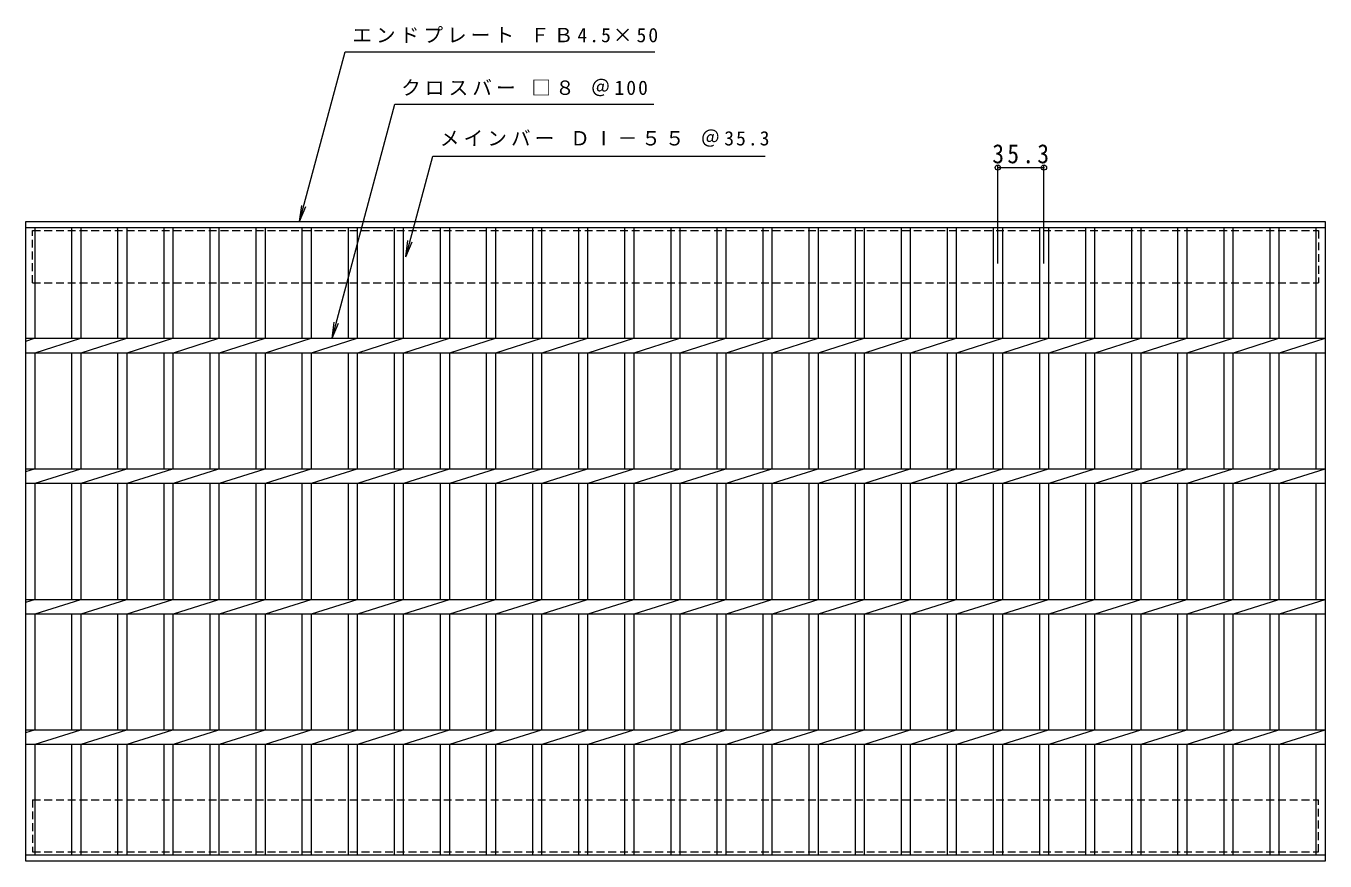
# Model space of a CAD drawing. Units: millimetres, scale not verified. Extents: x -849 to 884, y -687 to 656.
# Drawn here: x -847 to 148, y 17 to 656 of the extents above; entities that cross this region are included whole.
import ezdxf

# ---------------------------------------------------------------- set-up
doc = ezdxf.new("R2010")
doc.units = ezdxf.units.MM
doc.header["$LTSCALE"] = 5
doc.header["$PDMODE"] = 32
doc.header["$PDSIZE"] = 4
doc.linetypes.add('DASHED1', pattern=[1.8, 1.2, -0.6])
for name, color, linetype, lineweight in [('1-1_1-1ﾚｲﾔ', 2, 'Continuous', 9), ('1-2_1-2ﾚｲﾔ', 3, 'Continuous', 9), ('1-4_1-4ﾚｲﾔ', 7, 'Continuous', 9)]:
    doc.layers.add(name, color=color, linetype=linetype, lineweight=lineweight)
doc.styles.add('ＭＳ ゴシック', font='')
doc.styles.get('ＭＳ ゴシック').set_extended_font_data('MS Gothic')

msp = doc.modelspace()

# ---------------------------------------------------------------- linework, layer by layer
at = {"layer": '1-1_1-1ﾚｲﾔ', "linetype": 'DASHED1'}
for p, q in [((-842.297, 459.651), (-842.297, 499.651)), ((-842.297, 459.651), (142.703, 459.651)), ((-842.297, 63.651), (-842.297, 23.651)), ((-842.297, 63.651), (142.703, 63.651))]:
    msp.add_line(p, q, dxfattribs=at)
for points in [[(-842.297, 499.651), (142.703, 499.651), (142.703, 459.651)], [(-842.297, 23.651), (142.703, 23.651), (142.703, 63.651)]]:
    msp.add_lwpolyline(points, dxfattribs=at)
at = {"layer": '1-2_1-2ﾚｲﾔ'}
for p, q in [((-847.297, 16.651), (-847.297, 506.651)), ((-847.297, 506.651), (147.703, 506.651)), ((-847.297, 502.151), (147.703, 502.151)), ((-840.297, 417.151), (-840.297, 502.151)), ((-812.397, 502.151), (-812.397, 417.151)), ((-805.397, 502.151), (-805.397, 417.151)), ((-777.097, 502.151), (-777.097, 417.151)), ((-770.097, 502.151), (-770.097, 417.151)), ((-741.797, 502.151), (-741.797, 417.151)), ((-734.797, 502.151), (-734.797, 417.151)), ((-706.497, 502.151), (-706.497, 417.151)), ((-699.497, 502.151), (-699.497, 417.151)), ((-671.197, 502.151), (-671.197, 417.151)), ((-664.197, 502.151), (-664.197, 417.151)), ((-635.897, 502.151), (-635.897, 417.151)), ((-628.897, 502.151), (-628.897, 417.151)), ((-600.597, 502.151), (-600.597, 417.151)), ((-593.597, 502.151), (-593.597, 417.151)), ((-565.297, 502.151), (-565.297, 417.151)), ((-558.297, 502.151), (-558.297, 417.151)), ((-529.997, 502.151), (-529.997, 417.151)), ((-522.997, 502.151), (-522.997, 417.151)), ((-494.697, 502.151), (-494.697, 417.151)), ((-487.697, 502.151), (-487.697, 417.151)), ((-459.397, 502.151), (-459.397, 417.151)), ((-452.397, 502.151), (-452.397, 417.151)), ((-424.097, 502.151), (-424.097, 417.151)), ((-417.097, 502.151), (-417.097, 417.151)), ((-388.797, 502.151), (-388.797, 417.151)), ((-381.797, 502.151), (-381.797, 417.151)), ((-353.497, 502.151), (-353.497, 417.151)), ((-346.497, 502.151), (-346.497, 417.151)), ((-318.197, 502.151), (-318.197, 417.151)), ((-311.197, 502.151), (-311.197, 417.151)), ((-282.897, 502.151), (-282.897, 417.151)), ((-275.898, 502.151), (-275.898, 417.151)), ((-247.598, 502.151), (-247.598, 417.151)), ((-240.598, 502.151), (-240.598, 417.151)), ((-212.298, 502.151), (-212.298, 417.151)), ((-205.298, 502.151), (-205.298, 417.151)), ((-176.999, 502.151), (-176.999, 417.151)), ((-169.999, 502.151), (-169.999, 417.151)), ((-141.699, 502.151), (-141.699, 417.151)), ((-134.699, 502.151), (-134.699, 417.151)), ((-106.399, 502.151), (-106.399, 417.151)), ((-99.399, 502.151), (-99.399, 417.151)), ((-71.1, 502.151), (-71.1, 417.151)), ((-64.1, 502.151), (-64.1, 417.151)), ((-35.8, 502.151), (-35.8, 417.151)), ((-28.8, 502.151), (-28.8, 417.151)), ((-0.5, 502.151), (-0.5, 417.151)), ((6.5, 502.151), (6.5, 417.151)), ((34.799, 502.151), (34.799, 417.151)), ((41.799, 502.151), (41.799, 417.151)), ((70.099, 502.151), (70.099, 417.151)), ((77.099, 502.151), (77.099, 417.151)), ((105.399, 502.151), (105.399, 417.151)), ((112.399, 502.151), (112.399, 417.151)), ((140.703, 502.151), (140.703, 417.151)), ((147.703, 506.651), (147.703, 16.651)), ((-847.297, 415.07), (-840.697, 417.151)), ((-847.297, 417.151), (147.703, 417.151)), ((-840.297, 406.151), (-805.397, 417.151)), ((-804.997, 406.151), (-770.097, 417.151)), ((-769.697, 406.151), (-734.797, 417.151)), ((-734.397, 406.151), (-699.497, 417.151)), ((-699.097, 406.151), (-664.197, 417.151)), ((-663.797, 406.151), (-628.897, 417.151)), ((-628.497, 406.151), (-593.597, 417.151)), ((-593.197, 406.151), (-558.297, 417.151)), ((-557.897, 406.151), (-522.997, 417.151)), ((-522.597, 406.151), (-487.697, 417.151)), ((-487.297, 406.151), (-452.397, 417.151)), ((-451.997, 406.151), (-417.097, 417.151)), ((-416.697, 406.151), (-381.797, 417.151)), ((-381.397, 406.151), (-346.497, 417.151)), ((-346.097, 406.151), (-311.197, 417.151)), ((-310.797, 406.151), (-275.897, 417.151)), ((-275.497, 406.151), (-240.598, 417.151)), ((-240.198, 406.151), (-205.298, 417.151)), ((-204.898, 406.151), (-169.998, 417.151)), ((-169.598, 406.151), (-134.699, 417.151)), ((-134.299, 406.151), (-99.399, 417.151)), ((-98.999, 406.151), (-64.099, 417.151)), ((-63.7, 406.151), (-28.8, 417.151)), ((-28.4, 406.151), (6.5, 417.151)), ((6.9, 406.151), (41.8, 417.151)), ((42.199, 406.151), (77.099, 417.151)), ((77.499, 406.151), (112.399, 417.151)), ((112.799, 406.151), (147.698, 417.151)), ((-847.297, 406.151), (147.703, 406.151)), ((-840.297, 317.15), (-840.297, 406.151)), ((-812.397, 406.151), (-812.397, 317.15)), ((-805.397, 406.151), (-805.397, 317.15)), ((-777.097, 406.151), (-777.097, 317.15)), ((-770.097, 406.151), (-770.097, 317.15)), ((-741.797, 406.151), (-741.797, 317.15)), ((-734.797, 406.151), (-734.797, 317.15)), ((-706.497, 406.151), (-706.497, 317.15)), ((-699.497, 406.151), (-699.497, 317.15)), ((-671.197, 406.151), (-671.197, 317.15)), ((-664.197, 406.151), (-664.197, 317.15)), ((-635.897, 406.151), (-635.897, 317.15)), ((-628.897, 406.151), (-628.897, 317.15)), ((-600.597, 406.151), (-600.597, 317.15)), ((-593.597, 406.151), (-593.597, 317.15)), ((-565.297, 406.151), (-565.297, 317.15)), ((-558.297, 406.151), (-558.297, 317.15)), ((-529.997, 406.151), (-529.997, 317.15)), ((-522.997, 406.151), (-522.997, 317.15)), ((-494.697, 406.151), (-494.697, 317.15)), ((-487.697, 406.151), (-487.697, 317.15)), ((-459.397, 406.151), (-459.397, 317.15)), ((-452.397, 406.151), (-452.397, 317.15)), ((-424.097, 406.151), (-424.097, 317.15)), ((-417.097, 406.151), (-417.097, 317.15)), ((-388.797, 406.151), (-388.797, 317.15)), ((-381.797, 406.151), (-381.797, 317.15)), ((-353.497, 406.151), (-353.497, 317.15)), ((-346.497, 406.151), (-346.497, 317.15)), ((-318.197, 406.151), (-318.197, 317.15)), ((-311.197, 406.151), (-311.197, 317.15)), ((-282.897, 406.151), (-282.897, 317.15)), ((-275.898, 406.151), (-275.898, 317.15)), ((-247.598, 406.151), (-247.598, 317.15)), ((-240.598, 406.151), (-240.598, 317.15)), ((-212.298, 406.151), (-212.298, 317.15)), ((-205.298, 406.151), (-205.298, 317.15)), ((-176.999, 406.151), (-176.999, 317.15)), ((-169.999, 406.151), (-169.999, 317.15)), ((-141.699, 406.151), (-141.699, 317.15)), ((-134.699, 406.151), (-134.699, 317.15)), ((-106.399, 406.151), (-106.399, 317.15)), ((-99.399, 406.151), (-99.399, 317.15)), ((-71.1, 406.151), (-71.1, 317.15)), ((-64.1, 406.151), (-64.1, 317.15)), ((-35.8, 406.151), (-35.8, 317.15)), ((-28.8, 406.151), (-28.8, 317.15)), ((-0.5, 406.151), (-0.5, 317.15)), ((6.5, 406.151), (6.5, 317.15)), ((34.799, 406.151), (34.799, 317.15)), ((41.799, 406.151), (41.799, 317.15)), ((70.099, 406.151), (70.099, 317.15)), ((77.099, 406.151), (77.099, 317.15)), ((105.399, 406.151), (105.399, 317.15)), ((112.399, 406.151), (112.399, 317.15)), ((140.703, 406.151), (140.703, 317.15)), ((-847.297, 315.071), (-840.697, 317.151)), ((-847.297, 317.151), (147.703, 317.151)), ((-840.297, 306.151), (-805.397, 317.151)), ((-804.997, 306.151), (-770.097, 317.151)), ((-769.697, 306.151), (-734.797, 317.151)), ((-734.397, 306.151), (-699.497, 317.151)), ((-699.097, 306.151), (-664.197, 317.151)), ((-663.797, 306.151), (-628.897, 317.151)), ((-628.497, 306.151), (-593.597, 317.151)), ((-593.197, 306.151), (-558.297, 317.151)), ((-557.897, 306.151), (-522.997, 317.151)), ((-522.597, 306.151), (-487.697, 317.151)), ((-487.297, 306.151), (-452.397, 317.151)), ((-451.997, 306.151), (-417.097, 317.151)), ((-416.697, 306.151), (-381.797, 317.151)), ((-381.397, 306.151), (-346.497, 317.151)), ((-346.097, 306.151), (-311.197, 317.151)), ((-310.797, 306.151), (-275.897, 317.151)), ((-275.497, 306.151), (-240.598, 317.151)), ((-240.198, 306.151), (-205.298, 317.151)), ((-204.898, 306.151), (-169.998, 317.151)), ((-169.598, 306.151), (-134.699, 317.151)), ((-134.299, 306.151), (-99.399, 317.151)), ((-98.999, 306.151), (-64.099, 317.151)), ((-63.7, 306.151), (-28.8, 317.151)), ((-28.4, 306.151), (6.5, 317.151)), ((6.9, 306.151), (41.8, 317.151)), ((42.199, 306.151), (77.099, 317.151)), ((77.499, 306.151), (112.399, 317.151)), ((112.799, 306.151), (147.698, 317.151)), ((-847.297, 306.151), (147.703, 306.151)), ((-840.297, 217.15), (-840.297, 306.151)), ((-812.397, 306.151), (-812.397, 217.15)), ((-805.397, 306.151), (-805.397, 217.15)), ((-777.097, 306.151), (-777.097, 217.15)), ((-770.097, 306.151), (-770.097, 217.15)), ((-741.797, 306.151), (-741.797, 217.15)), ((-734.797, 306.151), (-734.797, 217.15)), ((-706.497, 306.151), (-706.497, 217.15)), ((-699.497, 306.151), (-699.497, 217.15)), ((-671.197, 306.151), (-671.197, 217.15)), ((-664.197, 306.151), (-664.197, 217.15)), ((-635.897, 306.151), (-635.897, 217.15)), ((-628.897, 306.151), (-628.897, 217.15)), ((-600.597, 306.151), (-600.597, 217.15)), ((-593.597, 306.151), (-593.597, 217.15)), ((-565.297, 306.151), (-565.297, 217.15)), ((-558.297, 306.151), (-558.297, 217.15)), ((-529.997, 306.151), (-529.997, 217.15)), ((-522.997, 306.151), (-522.997, 217.15)), ((-494.697, 306.151), (-494.697, 217.15)), ((-487.697, 306.151), (-487.697, 217.15)), ((-459.397, 306.151), (-459.397, 217.15)), ((-452.397, 306.151), (-452.397, 217.15)), ((-424.097, 306.151), (-424.097, 217.15)), ((-417.097, 306.151), (-417.097, 217.15)), ((-388.797, 306.151), (-388.797, 217.15)), ((-381.797, 306.151), (-381.797, 217.15)), ((-353.497, 306.151), (-353.497, 217.15)), ((-346.497, 306.151), (-346.497, 217.15)), ((-318.197, 306.151), (-318.197, 217.15)), ((-311.197, 306.151), (-311.197, 217.15)), ((-282.897, 306.151), (-282.897, 217.15)), ((-275.898, 306.151), (-275.898, 217.15)), ((-247.598, 306.151), (-247.598, 217.15)), ((-240.598, 306.151), (-240.598, 217.15)), ((-212.298, 306.151), (-212.298, 217.15)), ((-205.298, 306.151), (-205.298, 217.15)), ((-176.999, 306.151), (-176.999, 217.15)), ((-169.999, 306.151), (-169.999, 217.15)), ((-141.699, 306.151), (-141.699, 217.15)), ((-134.699, 306.151), (-134.699, 217.15)), ((-106.399, 306.151), (-106.399, 217.15)), ((-99.399, 306.151), (-99.399, 217.15)), ((-71.1, 306.151), (-71.1, 217.15)), ((-64.1, 306.151), (-64.1, 217.15)), ((-35.8, 306.151), (-35.8, 217.15)), ((-28.8, 306.151), (-28.8, 217.15)), ((-0.5, 306.151), (-0.5, 217.15)), ((6.5, 306.151), (6.5, 217.15)), ((34.799, 306.151), (34.799, 217.15)), ((41.799, 306.151), (41.799, 217.15)), ((70.099, 306.151), (70.099, 217.15)), ((77.099, 306.151), (77.099, 217.15)), ((105.399, 306.151), (105.399, 217.15)), ((112.399, 306.151), (112.399, 217.15)), ((140.703, 306.151), (140.703, 217.15)), ((-847.297, 215.07), (-840.697, 217.151)), ((-847.297, 217.151), (147.703, 217.151)), ((-840.297, 206.151), (-805.397, 217.151)), ((-804.997, 206.151), (-770.097, 217.151)), ((-769.697, 206.151), (-734.797, 217.151)), ((-734.397, 206.151), (-699.497, 217.151)), ((-699.097, 206.151), (-664.197, 217.151)), ((-663.797, 206.151), (-628.897, 217.151)), ((-628.497, 206.151), (-593.597, 217.151)), ((-593.197, 206.151), (-558.297, 217.151)), ((-557.897, 206.151), (-522.997, 217.151)), ((-522.597, 206.151), (-487.697, 217.151)), ((-487.297, 206.151), (-452.397, 217.151)), ((-451.997, 206.151), (-417.097, 217.151)), ((-416.697, 206.151), (-381.797, 217.151)), ((-381.397, 206.151), (-346.497, 217.151)), ((-346.097, 206.151), (-311.197, 217.151)), ((-310.797, 206.151), (-275.897, 217.151)), ((-275.497, 206.151), (-240.598, 217.151)), ((-240.198, 206.151), (-205.298, 217.151)), ((-204.898, 206.151), (-169.998, 217.151)), ((-169.598, 206.151), (-134.699, 217.151)), ((-134.299, 206.151), (-99.399, 217.151)), ((-98.999, 206.151), (-64.099, 217.151)), ((-63.7, 206.151), (-28.8, 217.151)), ((-28.4, 206.151), (6.5, 217.151)), ((6.9, 206.151), (41.8, 217.151)), ((42.199, 206.151), (77.099, 217.151)), ((77.499, 206.151), (112.399, 217.151)), ((112.799, 206.151), (147.698, 217.151)), ((-847.297, 206.151), (147.703, 206.151)), ((-840.297, 117.15), (-840.297, 206.151)), ((-812.397, 206.151), (-812.397, 117.15)), ((-805.397, 206.151), (-805.397, 117.15)), ((-777.097, 206.151), (-777.097, 117.15)), ((-770.097, 206.151), (-770.097, 117.15)), ((-741.797, 206.151), (-741.797, 117.15)), ((-734.797, 206.151), (-734.797, 117.15)), ((-706.497, 206.151), (-706.497, 117.15)), ((-699.497, 206.151), (-699.497, 117.15)), ((-671.197, 206.151), (-671.197, 117.15)), ((-664.197, 206.151), (-664.197, 117.15)), ((-635.897, 206.151), (-635.897, 117.15)), ((-628.897, 206.151), (-628.897, 117.15)), ((-600.597, 206.151), (-600.597, 117.15)), ((-593.597, 206.151), (-593.597, 117.15)), ((-565.297, 206.151), (-565.297, 117.15)), ((-558.297, 206.151), (-558.297, 117.15)), ((-529.997, 206.151), (-529.997, 117.15)), ((-522.997, 206.151), (-522.997, 117.15)), ((-494.697, 206.151), (-494.697, 117.15)), ((-487.697, 206.151), (-487.697, 117.15)), ((-459.397, 206.151), (-459.397, 117.15)), ((-452.397, 206.151), (-452.397, 117.15)), ((-424.097, 206.151), (-424.097, 117.15)), ((-417.097, 206.151), (-417.097, 117.15)), ((-388.797, 206.151), (-388.797, 117.15)), ((-381.797, 206.151), (-381.797, 117.15)), ((-353.497, 206.151), (-353.497, 117.15)), ((-346.497, 206.151), (-346.497, 117.15)), ((-318.197, 206.151), (-318.197, 117.15)), ((-311.197, 206.151), (-311.197, 117.15)), ((-282.897, 206.151), (-282.897, 117.15)), ((-275.898, 206.151), (-275.898, 117.15)), ((-247.598, 206.151), (-247.598, 117.15)), ((-240.598, 206.151), (-240.598, 117.15)), ((-212.298, 206.151), (-212.298, 117.15)), ((-205.298, 206.151), (-205.298, 117.15)), ((-176.999, 206.151), (-176.999, 117.15)), ((-169.999, 206.151), (-169.999, 117.15)), ((-141.699, 206.151), (-141.699, 117.15)), ((-134.699, 206.151), (-134.699, 117.15)), ((-106.399, 206.151), (-106.399, 117.15)), ((-99.399, 206.151), (-99.399, 117.15)), ((-71.1, 206.151), (-71.1, 117.15)), ((-64.1, 206.151), (-64.1, 117.15)), ((-35.8, 206.151), (-35.8, 117.15)), ((-28.8, 206.151), (-28.8, 117.15)), ((-0.5, 206.151), (-0.5, 117.15)), ((6.5, 206.151), (6.5, 117.15)), ((34.799, 206.151), (34.799, 117.15)), ((41.799, 206.151), (41.799, 117.15)), ((70.099, 206.151), (70.099, 117.15)), ((77.099, 206.151), (77.099, 117.15)), ((105.399, 206.151), (105.399, 117.15)), ((112.399, 206.151), (112.399, 117.15)), ((140.703, 206.151), (140.703, 117.15)), ((-847.297, 115.07), (-840.697, 117.151)), ((-847.297, 117.15), (147.703, 117.15)), ((-840.297, 106.151), (-805.397, 117.151)), ((-804.997, 106.151), (-770.097, 117.151)), ((-769.697, 106.151), (-734.797, 117.151)), ((-734.397, 106.151), (-699.497, 117.151)), ((-699.097, 106.151), (-664.197, 117.151)), ((-663.797, 106.151), (-628.897, 117.151)), ((-628.497, 106.151), (-593.597, 117.151)), ((-593.197, 106.151), (-558.297, 117.151)), ((-557.897, 106.151), (-522.997, 117.151)), ((-522.597, 106.151), (-487.697, 117.151)), ((-487.297, 106.151), (-452.397, 117.151)), ((-451.997, 106.151), (-417.097, 117.151)), ((-416.697, 106.151), (-381.797, 117.151)), ((-381.397, 106.151), (-346.497, 117.151)), ((-346.097, 106.151), (-311.197, 117.151)), ((-310.797, 106.151), (-275.897, 117.151)), ((-275.497, 106.151), (-240.598, 117.151)), ((-240.198, 106.151), (-205.298, 117.151)), ((-204.898, 106.151), (-169.998, 117.151)), ((-169.598, 106.151), (-134.699, 117.151)), ((-134.299, 106.151), (-99.399, 117.151)), ((-98.999, 106.151), (-64.099, 117.151)), ((-63.7, 106.151), (-28.8, 117.151)), ((-28.4, 106.151), (6.5, 117.151)), ((6.9, 106.151), (41.8, 117.151)), ((42.199, 106.151), (77.099, 117.151)), ((77.499, 106.151), (112.399, 117.151)), ((112.799, 106.151), (147.698, 117.151)), ((-847.297, 106.151), (147.703, 106.151)), ((-840.297, 21.151), (-840.297, 106.151)), ((-812.397, 106.151), (-812.397, 21.151)), ((-805.397, 106.151), (-805.397, 21.151)), ((-777.097, 106.151), (-777.097, 21.151)), ((-770.097, 106.151), (-770.097, 21.151)), ((-741.797, 106.151), (-741.797, 21.151)), ((-734.797, 106.151), (-734.797, 21.151)), ((-706.497, 106.151), (-706.497, 21.151)), ((-699.497, 106.151), (-699.497, 21.151)), ((-671.197, 106.151), (-671.197, 21.151)), ((-664.197, 106.151), (-664.197, 21.151)), ((-635.897, 106.151), (-635.897, 21.151)), ((-628.897, 106.151), (-628.897, 21.151)), ((-600.597, 106.151), (-600.597, 21.151)), ((-593.597, 106.151), (-593.597, 21.151)), ((-565.297, 106.151), (-565.297, 21.151)), ((-558.297, 106.151), (-558.297, 21.151)), ((-529.997, 106.151), (-529.997, 21.151)), ((-522.997, 106.151), (-522.997, 21.151)), ((-494.697, 106.151), (-494.697, 21.151)), ((-487.697, 106.151), (-487.697, 21.151)), ((-459.397, 106.151), (-459.397, 21.151)), ((-452.397, 106.151), (-452.397, 21.151)), ((-424.097, 106.151), (-424.097, 21.151)), ((-417.097, 106.151), (-417.097, 21.151)), ((-388.797, 106.151), (-388.797, 21.151)), ((-381.797, 106.151), (-381.797, 21.151)), ((-353.497, 106.151), (-353.497, 21.151)), ((-346.497, 106.151), (-346.497, 21.151)), ((-318.197, 106.151), (-318.197, 21.151)), ((-311.197, 106.151), (-311.197, 21.151)), ((-282.897, 106.151), (-282.897, 21.151)), ((-275.898, 106.151), (-275.898, 21.151)), ((-247.598, 106.151), (-247.598, 21.151)), ((-240.598, 106.151), (-240.598, 21.151)), ((-212.298, 106.151), (-212.298, 21.151)), ((-205.298, 106.151), (-205.298, 21.151)), ((-176.999, 106.151), (-176.999, 21.151)), ((-169.999, 106.151), (-169.999, 21.151)), ((-141.699, 106.151), (-141.699, 21.151)), ((-134.699, 106.151), (-134.699, 21.151)), ((-106.399, 106.151), (-106.399, 21.151)), ((-99.399, 106.151), (-99.399, 21.151)), ((-71.1, 106.151), (-71.1, 21.151)), ((-64.1, 106.151), (-64.1, 21.151)), ((-35.8, 106.151), (-35.8, 21.151)), ((-28.8, 106.151), (-28.8, 21.151)), ((-0.5, 106.151), (-0.5, 21.151)), ((6.5, 106.151), (6.5, 21.151)), ((34.799, 106.151), (34.799, 21.151)), ((41.799, 106.151), (41.799, 21.151)), ((70.099, 106.151), (70.099, 21.151)), ((77.099, 106.151), (77.099, 21.151)), ((105.399, 106.151), (105.399, 21.151)), ((112.399, 106.151), (112.399, 21.151)), ((140.703, 106.151), (140.703, 21.151)), ((147.703, 21.151), (-847.297, 21.151)), ((147.703, 16.651), (-847.297, 16.651))]:
    msp.add_line(p, q, dxfattribs=at)
at = {"layer": '1-4_1-4ﾚｲﾔ'}
for p, q in [((-612.82, 417.151), (-564.723, 596.651)), ((-564.723, 596.651), (-366.46, 596.651)), ((-556.37, 479.651), (-535.738, 556.651)), ((-535.738, 556.651), (-281.068, 556.651)), ((-102.899, 474.499), (-102.899, 549.519)), ((-102.899, 548.019), (-67.599, 548.019)), ((-67.599, 474.499), (-67.599, 549.519)), ((-637.728, 506.651), (-636.096, 519.044)), ((-637.728, 506.651), (-632.944, 518.199)), ((-556.37, 479.651), (-554.738, 492.044)), ((-556.37, 479.651), (-551.586, 491.199)), ((-612.82, 417.151), (-611.188, 429.544)), ((-612.82, 417.151), (-608.036, 428.699))]:
    msp.add_line(p, q, dxfattribs=at)
msp.add_lwpolyline([(-637.728, 506.651), (-602.895, 636.651), (-365.589, 636.651)], dxfattribs=at)
for p in [(-102.899, 548.019), (-67.599, 548.019)]:
    msp.add_point(p, dxfattribs=at)

# ---------------------------------------------------------------- texts
at = {"layer": '1-4_1-4ﾚｲﾔ', "char_height": 11, "attachment_point": 7, "style": 'ＭＳ ゴシック'}
for s, insert in [('\\T1.21;エンドプレート\\~ＦＢ4.5×50', (-597.369, 643.364)), ('\\T1.21;クロスバー\\~□８\\~＠100', (-559.901, 602.64)), ('\\T1.21;メインバー\\~ＤⅠ－５５\\~＠35.3', (-530.275, 563.886))]:
    msp.add_mtext(s, dxfattribs=dict(at, insert=insert))
at = {"layer": '1-4_1-4ﾚｲﾔ', "color": 2, "insert": (-107.124, 551.019), "char_height": 14.66, "attachment_point": 7, "style": 'ＭＳ ゴシック'}
msp.add_mtext('\\T1.28;\\W0.9;35.3', dxfattribs=at)

doc.saveas('drawing.dxf')
